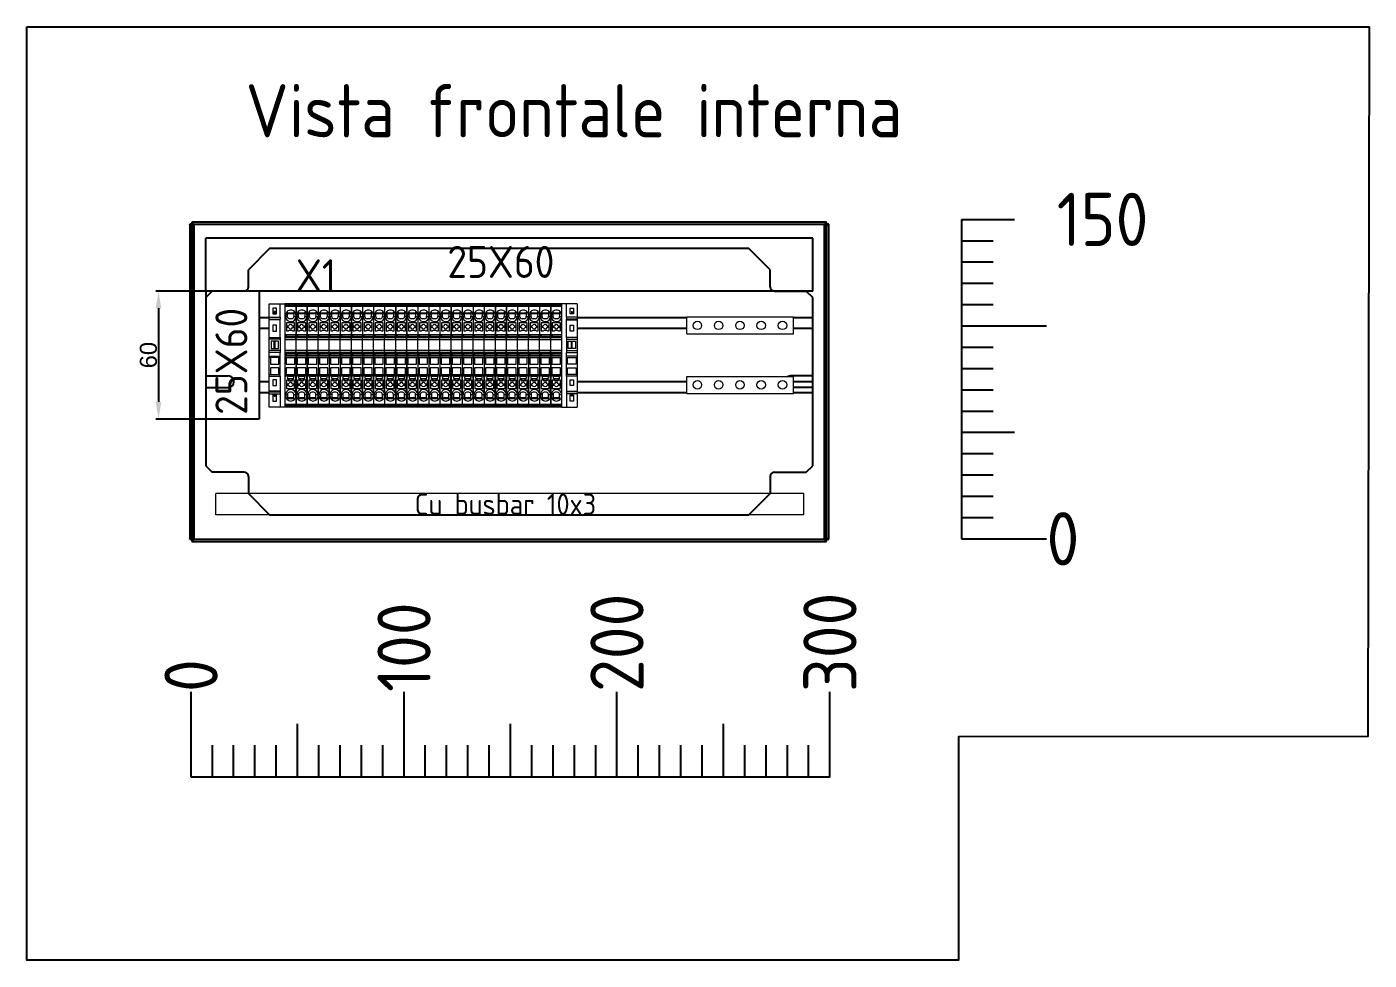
# Model space of a CAD drawing. Header units: millimetres. Extents: x 46697 to 52144, y 25488 to 34806.
# Drawn here: x 48078 to 48708, y 32874 to 33312 of the extents above; entities that cross this region are included whole.
import ezdxf
from ezdxf.enums import TextEntityAlignment as Align

# ---------------------------------------------------------------- set-up
doc = ezdxf.new("R2010")
doc.units = ezdxf.units.MM
doc.layers.add('! NO PLOT !', color=7, linetype='Continuous', true_color=0xff75dd, plot=False)
doc.layers.add('000-PI-Oprema', color=30, linetype='Continuous', lineweight=5)
doc.layers.add('SI-ORMAR-Oprema', color=30, linetype='Continuous', lineweight=5)
for name, color, linetype in [('000-PI-ORMAR', 51, 'Continuous'), ('000-PI_TEXT', 7, 'Continuous'), ('002-PI-Kabelska kanalica', 150, 'Continuous'), ('004-PI-DIN Šina', 80, 'Continuous'), ('AUT_TEXT', 7, 'Continuous')]:
    doc.layers.add(name, color=color, linetype=linetype)
doc.styles.add('PI0', font='isocpeur.ttf', dxfattribs={"width": 0.9})
doc.styles.get("Standard").update_dxf_attribs({"font": 'arial.ttf'})
doc.dimstyles.new('ISO-25-lb', dxfattribs={"dimtxt": 8, "dimasz": 8, "dimexe": 1.25, "dimexo": 0.625, "dimtad": 1, "dimdec": 1, "dimtxsty": 'Standard', "dimcen": 5, "dimadec": 0, "dimazin": 0, "dimtfac": 1, "dimtdec": 1, "dimtmove": 0, "dimatfit": 3, "dimfxl": 1, "dimarcsym": 0})

# ---------------------------------------------------------------- blocks, each defined once
blk = doc.blocks.new('NSYMM13SB_montazna')
at = {"layer": '000-PI-ORMAR'}
for p, q in [((50854.77, 30529.01), (50844.77, 30519.01)), ((51079.77, 30529.01), (50854.77, 30529.01)), ((51089.77, 30519.01), (51079.77, 30529.01)), ((50844.77, 30511.01), (50844.77, 30519.01)), ((51089.77, 30511.01), (51089.77, 30519.01)), ((50827.77, 30509.01), (50824.77, 30506.01)), ((50842.77, 30509.01), (50827.77, 30509.01)), ((51091.77, 30509.01), (51106.77, 30509.01)), ((51109.77, 30506.01), (51106.77, 30509.01)), ((50824.77, 30506.01), (50824.77, 30469.26)), ((51109.77, 30469.26), (51109.77, 30506.01)), ((50824.77, 30469.26), (50835.27, 30469.26)), ((51109.77, 30469.26), (51099.27, 30469.26)), ((50824.77, 30463.76), (50824.77, 30427.01)), ((50824.77, 30463.76), (50835.27, 30463.76)), ((51109.77, 30463.76), (51099.27, 30463.76)), ((51109.77, 30427.01), (51109.77, 30463.76)), ((50824.77, 30427.01), (50827.77, 30424.01)), ((51106.77, 30424.01), (51109.77, 30427.01)), ((50842.77, 30424.01), (50827.77, 30424.01)), ((50844.77, 30422.01), (50844.77, 30414.01)), ((51089.77, 30422.01), (51089.77, 30414.01)), ((51091.77, 30424.01), (51106.77, 30424.01)), ((50844.77, 30414.01), (50854.77, 30404.01)), ((51079.77, 30404.01), (51089.77, 30414.01)), ((50854.77, 30404.01), (51079.77, 30404.01))]:
    blk.add_line(p, q, dxfattribs=at)
for centre, radius, start, end in [((50842.77, 30511.01), 2, 270, 0), ((51091.77, 30511.01), 2, 180, 270), ((50835.27, 30466.51), 2.75, 270, 90), ((51099.27, 30466.51), 2.75, 90, 270), ((50842.77, 30422.01), 2, 0, 90), ((51091.77, 30422.01), 2, 90, 180)]:
    blk.add_arc(centre, radius, start, end, dxfattribs=at)
blk = doc.blocks.new('*U132')
at = {"layer": '002-PI-Kabelska kanalica'}
for p, q in [((0, 0), (-25, 0)), ((-25, 0), (-25, -285)), ((0, 0), (0, -285)), ((0, -285), (-25, -285))]:
    blk.add_line(p, q, dxfattribs=at)
blk = doc.blocks.new('*U150')
at = {"layer": '004-PI-DIN Šina'}
blk.add_lwpolyline([(260, -17.5), (260, 17.5), (0, 17.5), (0, -17.5)], close=True, dxfattribs=at)
for points in [[(0, 12.5), (260, 12.5)], [(0, -12.5), (260, -12.5)]]:
    blk.add_lwpolyline(points, dxfattribs=at)
blk = doc.blocks.new('*U152')
at = {"layer": '002-PI-Kabelska kanalica'}
for p, q in [((0, 0), (-25, 0)), ((-25, 0), (-25, -60)), ((0, 0), (0, -60)), ((0, -60), (-25, -60))]:
    blk.add_line(p, q, dxfattribs=at)
blk = doc.blocks.new('*U99')
blk.add_wipeout([(-24.3, -7.35), (24.3, -7.35), (24.3, 0), (-24.3, 0)])
at = {"ltscale": 0.25}
blk.add_line((-24.3, 0), (24.3, 0), dxfattribs=at)
for p, q in [((-18.03, 0), (-18.03, -5.15)), ((-17.1, 0), (-17.1, -5.15)), ((-17, -5.15), (-17, 0)), ((-16.74, -5.15), (-16.74, 0)), ((-9.72, 0), (-9.72, -5.15)), ((-9, 0), (-9, -0.57)), ((-1, -0.57), (-1, 0)), ((-0.28, 0), (-0.28, -5.15)), ((1.39, -5.15), (1.39, 0)), ((2.32, -5.15), (2.32, 0)), ((7.69, -5.15), (7.69, 0)), ((8.51, 0), (8.51, -5.15)), ((16.74, -5.15), (16.74, 0)), ((17, 0), (17, -5.15)), ((17.1, 0), (17.1, -5.15)), ((18.03, 0), (18.03, -5.15)), ((24.3, 0), (24.3, -7.35)), ((-24.3, -7.35), (-24.3, 0)), ((-18.03, -5.15), (-24.3, -5.15)), ((-21.4, -1.72), (-21.4, -3.42)), ((-18.5, -1.72), (-21.4, -1.72)), ((-21.4, -3.42), (-18.5, -3.42)), ((-19.01, -2.37), (-19.15, -2.37)), ((-19.15, -2.37), (-19.15, -2.77)), ((-19.01, -2.77), (-19.15, -2.77)), ((-19.01, -2.37), (-18.5, -2.37)), ((-19.01, -2.77), (-19.01, -2.37)), ((-19.01, -2.77), (-18.5, -2.77)), ((-18.5, -2.37), (-18.5, -1.72)), ((-18.5, -2.77), (-18.5, -2.37)), ((-18.5, -3.42), (-18.5, -2.77)), ((-17.1, -5.15), (-18.03, -5.15)), ((-17, -5.15), (-17.1, -5.15)), ((-16.74, -5.15), (-17, -5.15)), ((-9.72, -5.15), (-16.74, -5.15)), ((-14.15, -1.72), (-14.15, -3.42)), ((-11.45, -1.72), (-14.15, -1.72)), ((-14.15, -3.42), (-11.45, -3.42)), ((-11.45, -3.42), (-11.45, -1.72)), ((-9.72, -5.15), (-9, -5.15)), ((-9, -0.57), (-9, -4.57)), ((-5.85, -0.57), (-9, -0.57)), ((-9, -4.57), (-9, -5.15)), ((-9, -4.57), (-5.85, -4.57)), ((-9, -5.15), (-1, -5.15)), ((-5.85, -4.57), (-5.85, -0.57)), ((-4.15, -0.57), (-4.15, -4.57)), ((-1, -0.57), (-4.15, -0.57)), ((-4.15, -4.57), (-1, -4.57)), ((-1, -4.57), (-1, -0.57)), ((-1, -5.15), (-1, -4.57)), ((-1, -5.15), (-0.28, -5.15)), ((-0.28, -5.15), (1.39, -5.15)), ((2.32, -5.15), (1.39, -5.15)), ((7.69, -5.15), (2.32, -5.15)), ((6.67, -0.82), (3.22, -0.82)), ((3.22, -0.82), (3.22, -2.37)), ((3.22, -2.37), (6.67, -2.37)), ((3.22, -2.37), (3.22, -2.77)), ((3.22, -2.77), (6.67, -2.77)), ((3.22, -2.77), (3.22, -4.32)), ((3.22, -4.32), (6.67, -4.32)), ((6.67, -2.37), (6.67, -0.82)), ((6.67, -2.77), (6.67, -2.37)), ((6.67, -4.32), (6.67, -2.77)), ((8.51, -5.15), (7.69, -5.15)), ((8.51, -5.15), (16.74, -5.15)), ((11.45, -1.72), (11.45, -3.42)), ((14.15, -1.72), (11.45, -1.72)), ((11.45, -3.42), (14.15, -3.42)), ((14.15, -3.42), (14.15, -1.72)), ((16.74, -5.15), (17, -5.15)), ((17, -5.15), (17.1, -5.15)), ((18.03, -5.15), (17.1, -5.15)), ((18.03, -5.15), (24.3, -5.15)), ((22.25, -1.72), (19.55, -1.72)), ((19.55, -1.72), (19.55, -2.37)), ((19.55, -2.37), (19.89, -2.37)), ((19.55, -2.37), (19.55, -2.77)), ((19.55, -2.77), (19.55, -3.42)), ((19.55, -2.77), (19.89, -2.77)), ((19.55, -3.42), (22.25, -3.42)), ((20.59, -2.37), (19.89, -2.37)), ((19.89, -2.77), (19.89, -2.37)), ((20.59, -2.77), (19.89, -2.77)), ((20.59, -2.77), (20.59, -2.37)), ((22.25, -3.42), (22.25, -1.72)), ((24.3, -7.35), (-24.3, -7.35))]:
    blk.add_line(p, q)
blk = doc.blocks.new('sabirnica')
for points in [[(45362.86, 36479.3), (45370.86, 36479.3), (45370.86, 36429.23), (45362.86, 36429.23)], [(45390.8, 36479.3), (45398.8, 36479.3), (45398.8, 36429.23), (45390.8, 36429.23)]]:
    blk.add_wipeout(points).dxf.layer = '000-PI-Oprema'
at = {"layer": '000-PI-Oprema', "ltscale": 0.25}
for p, q in [((45362.86, 36479.3), (45362.86, 36429.23)), ((45362.86, 36479.3), (45370.86, 36479.3)), ((45370.86, 36479.3), (45370.86, 36429.23)), ((45390.8, 36479.3), (45390.8, 36429.23)), ((45390.8, 36479.3), (45398.8, 36479.3)), ((45398.8, 36479.3), (45398.8, 36429.23)), ((45362.86, 36429.23), (45370.86, 36429.23)), ((45390.8, 36429.23), (45398.8, 36429.23))]:
    blk.add_line(p, q, dxfattribs=at)
for centre in [(45366.86, 36474.36), (45394.8, 36474.36), (45366.86, 36464.36), (45394.8, 36464.36), (45366.86, 36454.36), (45394.8, 36454.36), (45366.86, 36444.36), (45394.8, 36444.36), (45366.86, 36434.36), (45394.8, 36434.36)]:
    blk.add_circle(centre, 2, dxfattribs=at)
blk = doc.blocks.new('*U98')
blk.add_wipeout([(-24.3, 0), (24.3, 0), (24.3, -7.35), (-24.3, -7.35)])
for p, q in [((24.3, 0), (-24.3, 0)), ((24.3, -7.35), (24.3, 0)), ((-24.3, 0), (-24.3, -7.35)), ((-18.03, -2.2), (-24.3, -2.2)), ((-21.4, -5.62), (-21.4, -3.92)), ((-21.4, -3.92), (-18.5, -3.92)), ((-18.5, -5.62), (-21.4, -5.62)), ((-19.01, -4.58), (-19.15, -4.58)), ((-19.15, -4.98), (-19.15, -4.58)), ((-19.01, -4.98), (-19.15, -4.98)), ((-19.01, -4.58), (-19.01, -4.98)), ((-19.01, -4.58), (-18.5, -4.58)), ((-19.01, -4.98), (-18.5, -4.98)), ((-18.5, -3.92), (-18.5, -4.58)), ((-18.5, -4.58), (-18.5, -4.98)), ((-18.5, -4.98), (-18.5, -5.62)), ((-18.03, -7.35), (-18.03, -2.2)), ((-17.1, -2.2), (-18.03, -2.2)), ((-17.1, -7.35), (-17.1, -2.2)), ((-17, -2.2), (-17.1, -2.2)), ((-17, -2.2), (-17, -7.35)), ((-16.74, -2.2), (-17, -2.2)), ((-16.74, -2.2), (-16.74, -7.35)), ((-9.72, -2.2), (-16.74, -2.2)), ((-14.15, -3.92), (-11.45, -3.92)), ((-14.15, -5.62), (-14.15, -3.92)), ((-11.45, -5.62), (-14.15, -5.62)), ((-11.45, -3.92), (-11.45, -5.62)), ((-9.72, -2.2), (-9, -2.2)), ((-9.72, -7.35), (-9.72, -2.2)), ((-9, -2.77), (-9, -2.2)), ((-9, -2.2), (-1, -2.2)), ((-9, -6.77), (-9, -2.77)), ((-9, -2.77), (-5.85, -2.77)), ((-5.85, -2.77), (-5.85, -6.77)), ((-4.15, -2.77), (-1, -2.77)), ((-4.15, -6.77), (-4.15, -2.77)), ((-1, -2.2), (-1, -2.77)), ((-1, -2.2), (-0.28, -2.2)), ((-1, -2.77), (-1, -6.77)), ((-0.28, -2.2), (1.39, -2.2)), ((-0.28, -7.35), (-0.28, -2.2)), ((2.32, -2.2), (1.39, -2.2)), ((1.39, -2.2), (1.39, -7.35)), ((7.69, -2.2), (2.32, -2.2)), ((2.32, -2.2), (2.32, -7.35)), ((3.22, -3.02), (6.67, -3.02)), ((3.22, -4.58), (3.22, -3.02)), ((3.22, -4.58), (6.67, -4.58)), ((3.22, -4.98), (3.22, -4.58)), ((3.22, -4.98), (6.67, -4.98)), ((3.22, -6.52), (3.22, -4.98)), ((6.67, -3.02), (6.67, -4.58)), ((6.67, -4.58), (6.67, -4.98)), ((6.67, -4.98), (6.67, -6.52)), ((7.69, -2.2), (7.69, -7.35)), ((8.51, -2.2), (7.69, -2.2)), ((8.51, -7.35), (8.51, -2.2)), ((8.51, -2.2), (16.74, -2.2)), ((11.45, -3.92), (14.15, -3.92)), ((11.45, -5.62), (11.45, -3.92)), ((14.15, -5.62), (11.45, -5.62)), ((14.15, -3.92), (14.15, -5.62)), ((16.74, -2.2), (16.74, -7.35)), ((16.74, -2.2), (17, -2.2)), ((17, -7.35), (17, -2.2)), ((17, -2.2), (17.1, -2.2)), ((18.03, -2.2), (17.1, -2.2)), ((17.1, -7.35), (17.1, -2.2)), ((18.03, -2.2), (24.3, -2.2)), ((18.03, -7.35), (18.03, -2.2)), ((19.55, -4.58), (19.55, -3.92)), ((19.55, -3.92), (22.25, -3.92)), ((19.55, -4.98), (19.55, -4.58)), ((19.55, -4.58), (19.89, -4.58)), ((19.55, -4.98), (19.89, -4.98)), ((19.55, -5.62), (19.55, -4.98)), ((22.25, -5.62), (19.55, -5.62)), ((19.89, -4.58), (19.89, -4.98)), ((20.59, -4.58), (19.89, -4.58)), ((20.59, -4.98), (19.89, -4.98)), ((20.59, -4.58), (20.59, -4.98)), ((22.25, -3.92), (22.25, -5.62)), ((-17.1, -7.35), (-18.03, -7.35)), ((-17, -7.35), (-17.1, -7.35)), ((-16.74, -7.35), (-17, -7.35)), ((-9.72, -7.35), (-9, -7.35)), ((-5.85, -6.77), (-9, -6.77)), ((-9, -7.35), (-9, -6.77)), ((-1, -6.77), (-4.15, -6.77)), ((-1, -6.77), (-1, -7.35)), ((6.67, -6.52), (3.22, -6.52))]:
    blk.add_line(p, q)
at = {"ltscale": 0.25}
blk.add_line((24.3, -7.35), (-24.3, -7.35), dxfattribs=at)
blk = doc.blocks.new('*U108')
blk.add_wipeout([(47227.3, 37326.63), (47227.3, 37321.48), (47275.9, 37321.48), (47275.9, 37326.63)])
at = {"layer": '000-PI-Oprema'}
for p, q in [((47227.3, 37321.48), (47227.3, 37326.63)), ((47227.85, 37326.63), (47227.3, 37326.63)), ((47227.85, 37321.48), (47227.3, 37321.48)), ((47228.39, 37326.63), (47227.85, 37326.63)), ((47227.85, 37321.48), (47227.85, 37326.63)), ((47228.39, 37321.48), (47227.85, 37321.48)), ((47228.39, 37321.48), (47228.39, 37326.63)), ((47228.56, 37326.63), (47228.39, 37326.63)), ((47228.56, 37321.48), (47228.39, 37321.48)), ((47228.56, 37321.48), (47228.56, 37326.63)), ((47241.88, 37326.63), (47228.56, 37326.63)), ((47231.6, 37321.48), (47228.56, 37321.48)), ((47231, 37325.48), (47230.9, 37325.58)), ((47230.9, 37322.19), (47231.2, 37322.48)), ((47231.45, 37325.48), (47231, 37325.48)), ((47231.2, 37322.48), (47231.45, 37322.48)), ((47231.45, 37325.48), (47231.45, 37322.48)), ((47231.6, 37325.48), (47231.45, 37325.48)), ((47231.45, 37322.48), (47231.6, 37322.48)), ((47231.6, 37322.48), (47231.6, 37325.48)), ((47231.85, 37325.48), (47231.6, 37325.48)), ((47231.6, 37322.48), (47231.85, 37322.48)), ((47231.6, 37321.7), (47231.6, 37321.48)), ((47232.6, 37321.48), (47231.6, 37321.48)), ((47231.85, 37325.48), (47231.85, 37322.48)), ((47233.2, 37325.48), (47231.85, 37325.48)), ((47231.85, 37322.48), (47233.2, 37322.48)), ((47233.2, 37326.28), (47232.6, 37326.28)), ((47232.6, 37321.48), (47233.2, 37321.48)), ((47233.2, 37325.48), (47233.2, 37326.28)), ((47233.3, 37325.48), (47233.2, 37325.48)), ((47233.3, 37322.48), (47233.2, 37322.48)), ((47233.2, 37322.48), (47233.2, 37321.48)), ((47234.2, 37321.48), (47233.2, 37321.48)), ((47234.2, 37321.48), (47234.2, 37321.7)), ((47234.2, 37321.48), (47241.88, 37321.48)), ((47237.55, 37325.88), (47236.15, 37325.88)), ((47236.15, 37325.88), (47236.15, 37322.08)), ((47236.15, 37322.08), (47237.55, 37322.08)), ((47238.35, 37325.88), (47237.55, 37325.88)), ((47237.55, 37324.9), (47237.55, 37325.88)), ((47237.55, 37322.08), (47237.55, 37323.07)), ((47237.55, 37322.08), (47238.35, 37322.08)), ((47239.95, 37325.88), (47238.35, 37325.88)), ((47238.35, 37325.88), (47238.35, 37324.9)), ((47238.35, 37323.07), (47238.35, 37322.08)), ((47238.35, 37322.08), (47239.95, 37322.08)), ((47239.55, 37324.58), (47239.95, 37324.98)), ((47239.55, 37323.38), (47239.55, 37324.58)), ((47239.95, 37322.98), (47239.55, 37323.38)), ((47239.95, 37324.98), (47239.95, 37325.88)), ((47239.95, 37322.08), (47239.95, 37322.98)), ((47240.78, 37325.37), (47240.78, 37322.6)), ((47241.88, 37321.48), (47241.88, 37326.63)), ((47242.6, 37326.63), (47241.88, 37326.63)), ((47242.6, 37321.48), (47241.88, 37321.48)), ((47242.6, 37326.63), (47242.6, 37326.06)), ((47250.6, 37326.63), (47242.6, 37326.63)), ((47242.6, 37326.06), (47242.6, 37322.06)), ((47245.75, 37326.06), (47242.6, 37326.06)), ((47242.6, 37322.06), (47245.75, 37322.06)), ((47242.6, 37322.06), (47242.6, 37321.48)), ((47250.6, 37321.48), (47242.6, 37321.48)), ((47245.75, 37322.06), (47245.75, 37326.06)), ((47247.45, 37326.06), (47247.45, 37322.06)), ((47250.6, 37326.06), (47247.45, 37326.06)), ((47247.45, 37322.06), (47250.6, 37322.06)), ((47250.6, 37326.63), (47250.6, 37326.06)), ((47251.32, 37326.63), (47250.6, 37326.63)), ((47250.6, 37326.06), (47250.6, 37322.06)), ((47250.6, 37322.06), (47250.6, 37321.48)), ((47251.32, 37321.48), (47250.6, 37321.48)), ((47251.32, 37326.63), (47251.75, 37326.63)), ((47251.32, 37321.48), (47251.32, 37326.63)), ((47251.32, 37321.48), (47251.65, 37321.48)), ((47251.65, 37321.48), (47251.65, 37325.83)), ((47251.65, 37325.83), (47251.75, 37325.83)), ((47251.65, 37321.48), (47252.56, 37321.48)), ((47251.75, 37325.83), (47251.75, 37326.63)), ((47252.21, 37326.63), (47251.75, 37326.63)), ((47251.75, 37325.83), (47252.21, 37325.83)), ((47252.21, 37326.63), (47252.56, 37326.63)), ((47252.21, 37325.83), (47252.21, 37326.63)), ((47253.07, 37326.63), (47252.56, 37326.63)), ((47252.56, 37326.63), (47252.56, 37321.48)), ((47253.07, 37321.48), (47252.56, 37321.48)), ((47253.07, 37326.63), (47253.07, 37321.48)), ((47253.07, 37326.63), (47253.98, 37326.63)), ((47253.07, 37321.48), (47253.98, 37321.48)), ((47253.98, 37321.48), (47253.98, 37326.63)), ((47253.98, 37326.63), (47259.12, 37326.63)), ((47259.12, 37321.48), (47253.98, 37321.48)), ((47259.12, 37326.63), (47259.12, 37321.48)), ((47259.12, 37326.63), (47260.03, 37326.63)), ((47259.12, 37321.48), (47260.03, 37321.48)), ((47260.03, 37326.63), (47260.03, 37321.48)), ((47260.03, 37326.63), (47260.54, 37326.63)), ((47260.03, 37321.48), (47260.54, 37321.48)), ((47260.54, 37321.48), (47260.54, 37326.63)), ((47260.54, 37326.63), (47260.89, 37326.63)), ((47260.54, 37321.48), (47261.45, 37321.48)), ((47260.89, 37325.83), (47260.89, 37326.63)), ((47261.35, 37326.63), (47260.89, 37326.63)), ((47260.89, 37325.83), (47261.35, 37325.83)), ((47261.35, 37325.83), (47261.35, 37326.63)), ((47274.65, 37326.63), (47261.35, 37326.63)), ((47261.35, 37325.83), (47261.45, 37325.83)), ((47261.45, 37325.83), (47261.45, 37321.48)), ((47268.9, 37321.48), (47261.45, 37321.48)), ((47264.75, 37325.88), (47263.15, 37325.88)), ((47263.15, 37325.88), (47263.15, 37324.98)), ((47263.15, 37324.98), (47263.55, 37324.58)), ((47263.55, 37323.38), (47263.15, 37322.98)), ((47263.15, 37322.98), (47263.15, 37322.08)), ((47263.15, 37322.08), (47264.75, 37322.08)), ((47263.55, 37324.58), (47263.55, 37323.38)), ((47264.75, 37324.9), (47264.75, 37325.88)), ((47265.55, 37325.88), (47264.75, 37325.88)), ((47264.75, 37322.08), (47264.75, 37323.07)), ((47264.75, 37322.08), (47265.55, 37322.08)), ((47265.55, 37325.88), (47265.55, 37324.9)), ((47266.95, 37325.88), (47265.55, 37325.88)), ((47265.55, 37323.07), (47265.55, 37322.08)), ((47265.55, 37322.08), (47266.95, 37322.08)), ((47266.95, 37322.08), (47266.95, 37325.88)), ((47268.8, 37323.48), (47268.8, 37324.48)), ((47268.9, 37321.48), (47268.9, 37321.7)), ((47268.9, 37321.48), (47269.9, 37321.48)), ((47269.8, 37325.48), (47269.9, 37325.48)), ((47269.8, 37322.48), (47269.9, 37322.48)), ((47269.9, 37326.28), (47270.5, 37326.28)), ((47269.9, 37325.48), (47269.9, 37326.28)), ((47269.9, 37325.48), (47271.25, 37325.48)), ((47271.25, 37322.48), (47269.9, 37322.48)), ((47269.9, 37322.48), (47269.9, 37321.48)), ((47270.5, 37321.48), (47269.9, 37321.48)), ((47271.5, 37321.48), (47270.5, 37321.48)), ((47271.25, 37325.48), (47271.25, 37322.48)), ((47271.25, 37325.48), (47271.5, 37325.48)), ((47271.5, 37322.48), (47271.25, 37322.48)), ((47271.5, 37322.48), (47271.5, 37325.48)), ((47271.5, 37325.48), (47271.65, 37325.48)), ((47271.65, 37322.48), (47271.5, 37322.48)), ((47271.5, 37321.7), (47271.5, 37321.48)), ((47274.65, 37321.48), (47271.5, 37321.48)), ((47271.65, 37325.48), (47271.65, 37322.48)), ((47271.65, 37325.48), (47272.1, 37325.48)), ((47271.9, 37322.48), (47271.65, 37322.48)), ((47272.2, 37322.19), (47271.9, 37322.48)), ((47272.1, 37325.48), (47272.2, 37325.58)), ((47274.65, 37321.48), (47274.65, 37326.63)), ((47274.65, 37326.63), (47274.82, 37326.63)), ((47274.65, 37321.48), (47274.82, 37321.48)), ((47274.82, 37321.48), (47274.82, 37326.63)), ((47274.82, 37326.63), (47275.35, 37326.63)), ((47274.82, 37321.48), (47275.35, 37321.48)), ((47275.35, 37321.48), (47275.35, 37326.63)), ((47275.35, 37326.63), (47275.9, 37326.63)), ((47275.35, 37321.48), (47275.9, 37321.48)), ((47275.9, 37321.48), (47275.9, 37326.63))]:
    blk.add_line(p, q, dxfattribs=at)
for centre, radius, start, end in [((47232.6, 37323.88), 2.4, 135, 225), ((47232.6, 37323.88), 2.4, 90, 135), ((47232.6, 37323.88), 2.4, 225, 245.37568), ((47232.6, 37323.88), 2.4, 245.37568, 270), ((47233.2, 37323.88), 2.4, 294.62432, 90), ((47233.2, 37323.88), 2.4, 270, 294.62432), ((47233.3, 37324.48), 1, 0, 90), ((47233.3, 37323.48), 1, 270, 360), ((47237.95, 37323.98), 1, 113.57818, 246.42182), ((47237.95, 37323.98), 1, 293.57818, 66.42182), ((47241.15, 37325.03), 0.5, 5.44059, 134.99975), ((47241.15, 37322.93), 0.5, 225, 354.55967), ((47265.15, 37323.98), 1, 113.57818, 246.42182), ((47265.15, 37323.98), 1, 293.57818, 66.42182), ((47269.9, 37323.88), 2.4, 90, 245.37568), ((47269.8, 37324.48), 1, 90, 180), ((47269.8, 37323.48), 1, 180, 270), ((47269.9, 37323.88), 2.4, 245.37568, 270), ((47270.5, 37323.88), 2.4, 45, 90), ((47270.5, 37323.88), 2.4, 270, 294.62432), ((47270.5, 37323.88), 2.4, 294.62432, 315), ((47270.5, 37323.88), 2.4, 315, 45)]:
    blk.add_arc(centre, radius, start, end, dxfattribs=at)
for points in [[(47234.3, 37323.48), (47234.3, 37323.61), (47234.3, 37323.74), (47234.3, 37323.87), (47234.3, 37324.01), (47234.3, 37324.14), (47234.3, 37324.26), (47234.3, 37324.38), (47234.3, 37324.48)], [(47240.78, 37325.37), (47240.55, 37325.14), (47240.32, 37324.91), (47240.09, 37324.68), (47239.85, 37324.44)], [(47239.85, 37323.53), (47239.85, 37323.76), (47239.85, 37323.98), (47239.85, 37324.21), (47239.85, 37324.44)], [(47240.78, 37322.6), (47240.55, 37322.83), (47240.32, 37323.05), (47240.09, 37323.29), (47239.85, 37323.53)], [(47240.8, 37325.39), (47240.79, 37325.38), (47240.78, 37325.37)], [(47240.8, 37322.58), (47240.79, 37322.59), (47240.78, 37322.6)], [(47241.75, 37323.98), (47241.73, 37324.26), (47241.7, 37324.53), (47241.67, 37324.81), (47241.65, 37325.08)], [(47241.65, 37322.89), (47241.67, 37323.16), (47241.7, 37323.44), (47241.73, 37323.71), (47241.75, 37323.98)]]:
    blk.add_spline(points, degree=3, dxfattribs=at)
blk = doc.blocks.new('*U148')
at = {"layer": '000-PI-Oprema', "rotation": 90}
blk.add_blockref('*U108', (37324.06, -47251.6), dxfattribs=at)
blk = doc.blocks.new('*U149')
at = {"color": 0, "linetype": 'ByBlock', "lineweight": -2, "transparency": 16777216}
blk.add_blockref('*U148', (0, 0), dxfattribs=at)
blk.add_blockref('*U148', (5.2, 0), dxfattribs=at)
blk.add_blockref('*U148', (10.4, 0), dxfattribs=at)
blk.add_blockref('*U148', (15.6, 0), dxfattribs=at)
blk.add_blockref('*U148', (20.8, 0), dxfattribs=at)
blk.add_blockref('*U148', (26, 0), dxfattribs=at)
blk.add_blockref('*U148', (31.2, 0), dxfattribs=at)
blk.add_blockref('*U148', (36.4, 0), dxfattribs=at)
blk.add_blockref('*U148', (41.6, 0), dxfattribs=at)
blk.add_blockref('*U148', (46.8, 0), dxfattribs=at)
blk.add_blockref('*U148', (52, 0), dxfattribs=at)
blk.add_blockref('*U148', (57.2, 0), dxfattribs=at)
blk.add_blockref('*U148', (62.4, 0), dxfattribs=at)
blk.add_blockref('*U148', (67.6, 0), dxfattribs=at)
blk.add_blockref('*U148', (72.8, 0), dxfattribs=at)
blk.add_blockref('*U148', (78, 0), dxfattribs=at)
blk.add_blockref('*U148', (83.2, 0), dxfattribs=at)
blk.add_blockref('*U148', (88.4, 0), dxfattribs=at)
blk.add_blockref('*U148', (93.6, 0), dxfattribs=at)
blk.add_blockref('*U148', (98.8, 0), dxfattribs=at)
blk.add_blockref('*U148', (104, 0), dxfattribs=at)
blk.add_blockref('*U148', (109.2, 0), dxfattribs=at)
blk.add_blockref('*U148', (114.4, 0), dxfattribs=at)
blk.add_blockref('*U148', (119.6, 0), dxfattribs=at)
blk.add_blockref('*U148', (124.8, 0), dxfattribs=at)
blk = doc.blocks.new('*U126')
at = {"layer": '000-PI-Oprema', "ltscale": 0.25}
for p, q in [((0, -3), (0, 7)), ((276.19, 7), (0, 7)), ((276.19, -3), (276.19, 7)), ((276.19, -3), (0, -3))]:
    blk.add_line(p, q, dxfattribs=at)
blk = doc.blocks.new('*D151')
at = {"layer": '! NO PLOT !', "color": 0, "linetype": 'Continuous', "lineweight": -2, "ltscale": 0.25, "transparency": 16777216}
for p, q in [((48173.57, 33188.3), (48138.26, 33188.3)), ((48139.51, 33180.3), (48139.51, 33136.3)), ((48173.57, 33128.3), (48138.26, 33128.3))]:
    blk.add_line(p, q, dxfattribs=at)
at = {"layer": '! NO PLOT !', "color": 0, "ltscale": 0.25, "transparency": 16777216}
for points in [[(48138.18, 33180.3), (48140.84, 33180.3), (48139.51, 33188.3)], [(48138.18, 33136.3), (48140.84, 33136.3), (48139.51, 33128.3)]]:
    blk.add_solid(points, dxfattribs=at)
at = {"layer": 'Defpoints', "color": 0, "ltscale": 0.25, "transparency": 16777216}
for p in [(48174.2, 33188.3), (48139.51, 33128.3), (48174.2, 33128.3)]:
    blk.add_point(p, dxfattribs=at)
at = {"layer": '! NO PLOT !', "color": 0, "ltscale": 0.25, "transparency": 16777216, "insert": (48134.8, 33158.3), "char_height": 8, "attachment_point": 5, "rotation": 90}
blk.add_mtext('60', dxfattribs=at)

msp = doc.modelspace()

# ---------------------------------------------------------------- linework, layer by layer
at = {"layer": '! NO PLOT !', "ltscale": 0.25}
msp.add_lwpolyline([(48077.69, 33312.48), (48708, 33312.48), (48707.31, 32979.21), (48515.16, 32979.06), (48515.17, 32874.15), (48077.69, 32874.21), (48077.69, 33312.48)], dxfattribs=at)
at = {"color": 7}
for p, q in [((48516.5, 33222.06), (48516.5, 33072.06)), ((48516.5, 33222.06), (48541.5, 33222.06)), ((48516.5, 33212.06), (48531.5, 33212.06)), ((48516.5, 33202.06), (48531.5, 33202.06)), ((48516.5, 33192.06), (48531.5, 33192.06)), ((48516.5, 33182.06), (48531.5, 33182.06)), ((48516.5, 33172.06), (48556.5, 33172.06)), ((48516.5, 33162.06), (48531.5, 33162.06)), ((48516.5, 33152.06), (48531.5, 33152.06)), ((48516.5, 33142.06), (48531.5, 33142.06)), ((48516.5, 33132.06), (48531.5, 33132.06)), ((48516.5, 33122.06), (48541.5, 33122.06)), ((48516.5, 33112.06), (48531.5, 33112.06)), ((48516.5, 33102.06), (48531.5, 33102.06)), ((48516.5, 33092.06), (48531.5, 33092.06)), ((48516.5, 33082.06), (48531.5, 33082.06)), ((48516.5, 33072.06), (48556.5, 33072.06)), ((48516.5, 33072.06), (48556.5, 33072.06)), ((48154.8, 32960.1), (48154.8, 33000.1)), ((48254.8, 32960.1), (48254.8, 33000.1)), ((48354.8, 32960.1), (48354.8, 33000.1)), ((48354.8, 32960.1), (48354.8, 33000.1)), ((48354.8, 32960.1), (48354.8, 33000.1)), ((48354.8, 32960.1), (48354.8, 33000.1)), ((48354.8, 32960.1), (48354.8, 33000.1)), ((48354.8, 32960.1), (48354.8, 33000.1)), ((48354.8, 32960.1), (48354.8, 33000.1)), ((48354.8, 32960.1), (48354.8, 33000.1)), ((48454.8, 32960.1), (48454.8, 33000.1)), ((48204.8, 32960.1), (48204.8, 32985.1)), ((48304.8, 32960.1), (48304.8, 32985.1)), ((48404.8, 32960.1), (48404.8, 32985.1)), ((48164.8, 32960.1), (48164.8, 32975.1)), ((48174.8, 32960.1), (48174.8, 32975.1)), ((48184.8, 32960.1), (48184.8, 32975.1)), ((48194.8, 32960.1), (48194.8, 32975.1)), ((48214.8, 32960.1), (48214.8, 32975.1)), ((48224.8, 32960.1), (48224.8, 32975.1)), ((48234.8, 32960.1), (48234.8, 32975.1)), ((48244.8, 32960.1), (48244.8, 32975.1)), ((48264.8, 32960.1), (48264.8, 32975.1)), ((48274.8, 32960.1), (48274.8, 32975.1)), ((48284.8, 32960.1), (48284.8, 32975.1)), ((48294.8, 32960.1), (48294.8, 32975.1)), ((48314.8, 32960.1), (48314.8, 32975.1)), ((48324.8, 32960.1), (48324.8, 32975.1)), ((48334.8, 32960.1), (48334.8, 32975.1)), ((48344.8, 32960.1), (48344.8, 32975.1)), ((48364.8, 32960.1), (48364.8, 32975.1)), ((48374.8, 32960.1), (48374.8, 32975.1)), ((48384.8, 32960.1), (48384.8, 32975.1)), ((48394.8, 32960.1), (48394.8, 32975.1)), ((48414.8, 32960.1), (48414.8, 32975.1)), ((48424.8, 32960.1), (48424.8, 32975.1)), ((48434.8, 32960.1), (48434.8, 32975.1)), ((48444.8, 32960.1), (48444.8, 32975.1)), ((48454.8, 32960.1), (48154.8, 32960.1))]:
    msp.add_line(p, q, dxfattribs=at)
at = {"layer": '000-PI-ORMAR'}
for p, q in [((48154.2, 33219.8), (48154.2, 33071.8)), ((48155.2, 33219.8), (48154.2, 33219.8)), ((48155.2, 33220.8), (48155.2, 33219.8)), ((48453.2, 33220.8), (48155.2, 33220.8)), ((48155.2, 33218.8), (48155.2, 33072.8)), ((48156.2, 33071.8), (48156.2, 33219.8)), ((48156.2, 33219.8), (48452.2, 33219.8)), ((48452.2, 33071.8), (48452.2, 33219.8)), ((48453.2, 33219.8), (48453.2, 33220.8)), ((48454.2, 33219.8), (48453.2, 33219.8)), ((48453.2, 33072.8), (48453.2, 33218.8)), ((48454.2, 33071.8), (48454.2, 33219.8)), ((48154.2, 33071.8), (48155.2, 33071.8)), ((48155.2, 33071.8), (48155.2, 33070.8)), ((48155.2, 33070.8), (48453.2, 33070.8)), ((48156.2, 33071.8), (48452.2, 33071.8)), ((48453.2, 33071.8), (48454.2, 33071.8)), ((48453.2, 33070.8), (48453.2, 33071.8))]:
    msp.add_line(p, q, dxfattribs=at)
for centre, start, end in [((48182.04, 33300.17), 252.14776, 252.38244), ((48074.84, 33192.97), 17.61756, 17.85224), ((48533.56, 33192.97), 162.14776, 162.38244), ((48426.36, 33300.17), 287.61756, 287.85224), ((48182.04, 32991.44), 107.61756, 107.85224), ((48074.84, 33098.64), 342.14776, 342.38244), ((48426.36, 32991.44), 72.14776, 72.38244), ((48533.56, 33098.64), 197.61756, 197.85224)]:
    msp.add_arc(centre, 85.37, start, end, dxfattribs=at)
for points, knots in [([(48154.95, 33219.23), (48154.84, 33219.28), (48154.65, 33219.36), (48154.38, 33219.51), (48154.2, 33219.69), (48154.2, 33219.8)], [0, 0, 0, 0, 0.356821, 0.642435, 1, 1, 1, 1]), ([(48155.24, 33219.12), (48155.22, 33219.13), (48155.12, 33219.17), (48155.02, 33219.2), (48154.95, 33219.23)], [0, 0, 0, 0, 0.259456, 1, 1, 1, 1]), ([(48155.2, 33220.8), (48155.32, 33220.8), (48155.49, 33220.63), (48155.64, 33220.35), (48155.73, 33220.16), (48155.77, 33220.05)], [0, 0, 0, 0, 0.357565, 0.643179, 1, 1, 1, 1]), ([(48155.73, 33219.48), (48155.69, 33219.53), (48155.55, 33219.68), (48155.35, 33219.8), (48155.2, 33219.8)], [0, 0, 0, 0, 0.302802, 1, 1, 1, 1]), ([(48155.2, 33219.8), (48155.2, 33219.76), (48155.24, 33219.55), (48155.4, 33219.39), (48155.52, 33219.28)], [0, 0, 0, 0, 0.211293, 1, 1, 1, 1]), ([(48155.87, 33218.91), (48155.81, 33218.93), (48155.6, 33219), (48155.4, 33219.07), (48155.24, 33219.12)], [0, 0, 0, 0, 0.25883, 1, 1, 1, 1]), ([(48155.7, 33219.14), (48155.73, 33219.11), (48155.9, 33218.99), (48156.07, 33218.89), (48156.2, 33218.8)], [0, 0, 0, 0, 0.239345, 1, 1, 1, 1]), ([(48155.77, 33220.05), (48155.78, 33220.03), (48155.82, 33219.93), (48155.86, 33219.83), (48155.88, 33219.76)], [0, 0, 0, 0, 0.240176, 1, 1, 1, 1]), ([(48156.2, 33218.8), (48156.17, 33218.85), (48156.06, 33219.02), (48155.95, 33219.19), (48155.86, 33219.31)], [0, 0, 0, 0, 0.257186, 1, 1, 1, 1]), ([(48155.88, 33219.76), (48155.9, 33219.71), (48155.97, 33219.5), (48156.04, 33219.3), (48156.09, 33219.14)], [0, 0, 0, 0, 0.239407, 1, 1, 1, 1]), ([(48452.54, 33219.31), (48452.51, 33219.27), (48452.39, 33219.1), (48452.28, 33218.93), (48452.2, 33218.8)], [0, 0, 0, 0, 0.239345, 1, 1, 1, 1]), ([(48452.2, 33218.8), (48452.24, 33218.83), (48452.41, 33218.94), (48452.58, 33219.05), (48452.7, 33219.14)], [0, 0, 0, 0, 0.257186, 1, 1, 1, 1]), ([(48452.31, 33219.14), (48452.32, 33219.19), (48452.39, 33219.4), (48452.46, 33219.61), (48452.52, 33219.76)], [0, 0, 0, 0, 0.25883, 1, 1, 1, 1]), ([(48452.52, 33219.76), (48452.53, 33219.79), (48452.56, 33219.88), (48452.6, 33219.98), (48452.63, 33220.05)], [0, 0, 0, 0, 0.259456, 1, 1, 1, 1]), ([(48453.16, 33219.12), (48453.11, 33219.1), (48452.9, 33219.03), (48452.69, 33218.96), (48452.53, 33218.91)], [0, 0, 0, 0, 0.239407, 1, 1, 1, 1]), ([(48452.63, 33220.05), (48452.67, 33220.16), (48452.76, 33220.35), (48452.91, 33220.63), (48453.08, 33220.8), (48453.2, 33220.8)], [0, 0, 0, 0, 0.356821, 0.642435, 1, 1, 1, 1]), ([(48453.2, 33219.8), (48453.16, 33219.8), (48452.94, 33219.77), (48452.78, 33219.61), (48452.67, 33219.48)], [0, 0, 0, 0, 0.211293, 1, 1, 1, 1]), ([(48452.88, 33219.28), (48452.92, 33219.32), (48453.07, 33219.46), (48453.2, 33219.66), (48453.2, 33219.8)], [0, 0, 0, 0, 0.302802, 1, 1, 1, 1]), ([(48453.45, 33219.23), (48453.43, 33219.22), (48453.33, 33219.19), (48453.23, 33219.15), (48453.16, 33219.12)], [0, 0, 0, 0, 0.240176, 1, 1, 1, 1]), ([(48454.2, 33219.8), (48454.2, 33219.69), (48454.02, 33219.51), (48453.75, 33219.36), (48453.56, 33219.28), (48453.45, 33219.23)], [0, 0, 0, 0, 0.357565, 0.643179, 1, 1, 1, 1]), ([(48154.95, 33072.37), (48154.97, 33072.38), (48155.07, 33072.42), (48155.17, 33072.46), (48155.24, 33072.49)], [0, 0, 0, 0, 0.240176, 1, 1, 1, 1]), ([(48155.24, 33072.49), (48155.29, 33072.5), (48155.5, 33072.58), (48155.71, 33072.65), (48155.87, 33072.7)], [0, 0, 0, 0, 0.239407, 1, 1, 1, 1]), ([(48156.2, 33072.8), (48156.16, 33072.78), (48155.99, 33072.67), (48155.82, 33072.56), (48155.7, 33072.47)], [0, 0, 0, 0, 0.257186, 1, 1, 1, 1]), ([(48155.86, 33072.3), (48155.89, 33072.34), (48156.01, 33072.5), (48156.12, 33072.67), (48156.2, 33072.8)], [0, 0, 0, 0, 0.239345, 1, 1, 1, 1]), ([(48156.09, 33072.47), (48156.08, 33072.42), (48156.01, 33072.21), (48155.94, 33072), (48155.88, 33071.85)], [0, 0, 0, 0, 0.25883, 1, 1, 1, 1]), ([(48452.2, 33072.8), (48452.23, 33072.76), (48452.34, 33072.59), (48452.45, 33072.42), (48452.54, 33072.3)], [0, 0, 0, 0, 0.257186, 1, 1, 1, 1]), ([(48452.7, 33072.47), (48452.66, 33072.5), (48452.5, 33072.61), (48452.33, 33072.72), (48452.2, 33072.8)], [0, 0, 0, 0, 0.239345, 1, 1, 1, 1]), ([(48452.52, 33071.85), (48452.5, 33071.9), (48452.43, 33072.1), (48452.36, 33072.31), (48452.31, 33072.47)], [0, 0, 0, 0, 0.239407, 1, 1, 1, 1]), ([(48452.53, 33072.7), (48452.59, 33072.68), (48452.79, 33072.61), (48453, 33072.54), (48453.16, 33072.49)], [0, 0, 0, 0, 0.25883, 1, 1, 1, 1]), ([(48453.16, 33072.49), (48453.18, 33072.48), (48453.28, 33072.44), (48453.38, 33072.4), (48453.45, 33072.37)], [0, 0, 0, 0, 0.259456, 1, 1, 1, 1]), ([(48154.2, 33071.8), (48154.2, 33071.92), (48154.38, 33072.09), (48154.65, 33072.25), (48154.84, 33072.33), (48154.95, 33072.37)], [0, 0, 0, 0, 0.357565, 0.643179, 1, 1, 1, 1]), ([(48155.52, 33072.33), (48155.48, 33072.29), (48155.32, 33072.15), (48155.2, 33071.95), (48155.2, 33071.8)], [0, 0, 0, 0, 0.302802, 1, 1, 1, 1]), ([(48155.2, 33071.8), (48155.24, 33071.8), (48155.46, 33071.84), (48155.62, 33072), (48155.73, 33072.13)], [0, 0, 0, 0, 0.211293, 1, 1, 1, 1]), ([(48155.77, 33071.55), (48155.73, 33071.45), (48155.64, 33071.26), (48155.49, 33070.98), (48155.32, 33070.8), (48155.2, 33070.8)], [0, 0, 0, 0, 0.356821, 0.642435, 1, 1, 1, 1]), ([(48155.88, 33071.85), (48155.87, 33071.82), (48155.84, 33071.72), (48155.8, 33071.63), (48155.77, 33071.55)], [0, 0, 0, 0, 0.259456, 1, 1, 1, 1]), ([(48452.63, 33071.55), (48452.62, 33071.58), (48452.58, 33071.68), (48452.54, 33071.77), (48452.52, 33071.85)], [0, 0, 0, 0, 0.240176, 1, 1, 1, 1]), ([(48453.2, 33070.8), (48453.08, 33070.8), (48452.91, 33070.98), (48452.76, 33071.26), (48452.67, 33071.45), (48452.63, 33071.55)], [0, 0, 0, 0, 0.357565, 0.643179, 1, 1, 1, 1]), ([(48452.67, 33072.13), (48452.71, 33072.08), (48452.85, 33071.93), (48453.05, 33071.8), (48453.2, 33071.8)], [0, 0, 0, 0, 0.302802, 1, 1, 1, 1]), ([(48453.2, 33071.8), (48453.2, 33071.85), (48453.16, 33072.06), (48453, 33072.22), (48452.88, 33072.33)], [0, 0, 0, 0, 0.211293, 1, 1, 1, 1]), ([(48453.45, 33072.37), (48453.56, 33072.33), (48453.75, 33072.25), (48454.02, 33072.09), (48454.2, 33071.92), (48454.2, 33071.8)], [0, 0, 0, 0, 0.356821, 0.642435, 1, 1, 1, 1])]:
    msp.add_open_spline(points, degree=3, knots=knots, dxfattribs=at)
for points in [[(48155.52, 33219.28), (48155.58, 33219.23), (48155.64, 33219.18), (48155.7, 33219.14)], [(48155.86, 33219.31), (48155.82, 33219.37), (48155.77, 33219.43), (48155.73, 33219.48)], [(48452.67, 33219.48), (48452.62, 33219.43), (48452.58, 33219.37), (48452.54, 33219.31)], [(48452.7, 33219.14), (48452.76, 33219.18), (48452.82, 33219.23), (48452.88, 33219.28)], [(48155.7, 33072.47), (48155.64, 33072.42), (48155.58, 33072.38), (48155.52, 33072.33)], [(48452.88, 33072.33), (48452.82, 33072.38), (48452.76, 33072.42), (48452.7, 33072.47)], [(48155.73, 33072.13), (48155.77, 33072.18), (48155.82, 33072.24), (48155.86, 33072.3)], [(48452.54, 33072.3), (48452.58, 33072.24), (48452.62, 33072.18), (48452.67, 33072.13)]]:
    msp.add_open_spline(points, degree=3, dxfattribs=at)

# ---------------------------------------------------------------- block references
at = {"rotation": 270}
msp.add_blockref('*U132', (48446.7, 33188.3), dxfattribs=at)
for name, p in [('NSYMM13SB_montazna', (-2663.07, 2679.3)), ('*U152', (48186.7, 33188.3))]:
    msp.add_blockref(name, p)
at = {"layer": '000-PI-Oprema'}
msp.add_blockref('*U126', (48166.41, 33086.3), dxfattribs=at)
at = {"layer": '004-PI-DIN Šina', "rotation": 180}
msp.add_blockref('*U150', (48446.7, 33158.3), dxfattribs=at)

# ---------------------------------------------------------------- texts
at = {"color": 7, "style": 'PI0', "width": 0.9}
for s, p in [('150', (48561.29, 33222.06)), ('0', (48556.5, 33072.06))]:
    msp.add_text(s, height=25, dxfattribs=at).set_placement(p, align=Align.MIDDLE_LEFT)
at = {"ltscale": 0.25, "style": 'PI0', "width": 0.9}
for s, p in [('25X60', (48275.15, 33194.57)), ('X1', (48204.02, 33188.3))]:
    msp.add_text(s, height=15, dxfattribs=at).set_placement(p)
msp.add_text('25X60', height=15, rotation=90, dxfattribs=at).set_placement((48181.22, 33130.25))
at = {"color": 7, "style": 'PI0', "width": 0.9}
for s, p in [('200', (48354.8, 33000.1)), ('300', (48454.8, 33000.1)), ('100', (48254.8, 33000.1)), ('0', (48154.8, 33000.1))]:
    msp.add_text(s, height=25, rotation=90, dxfattribs=at).set_placement(p, align=Align.MIDDLE_LEFT)
at = {"layer": 'AUT_TEXT', "style": 'PI0', "width": 0.9}
for s, height, p in [('Vista frontale interna', 25, (48334.6, 33273.15)), ('Cu busbar 10x3', 10, (48302.41, 33088.3))]:
    msp.add_text(s, height=height, dxfattribs=at).set_placement(p, align=Align.MIDDLE)

# ---------------------------------------------------------------- dimensions: what is measured, and where the dimension line sits
at = {"layer": '! NO PLOT !', "ltscale": 0.25}
dim = msp.add_linear_dim(base=(48139.51, 33128.3), p1=(48174.2, 33188.3), p2=(48174.2, 33128.3), angle=90, dimstyle='ISO-25-lb', dxfattribs=at)
dim.commit()
dim.dimension.update_dxf_attribs({"geometry": '*D151', "text_midpoint": (48134.8, 33158.3)})

# ---------------------------------------------------------------- next in the draw order: block references
msp.add_blockref('*U149', (48201.45, 33158.15))
at = {"layer": '000-PI_TEXT', "rotation": 90}
msp.add_blockref('sabirnica', (84866.9, -12222.52), dxfattribs=at)

# ---------------------------------------------------------------- next in the draw order: block references
at = {"layer": 'SI-ORMAR-Oprema'}
for name, p, rotation in [('*U99', (48191.52, 33158.15), 90.00000000011345), ('*U98', (48328.82, 33158.15), 90.00000000023724)]:
    msp.add_blockref(name, p, dxfattribs=dict(at, rotation=rotation))

doc.saveas('drawing.dxf')
